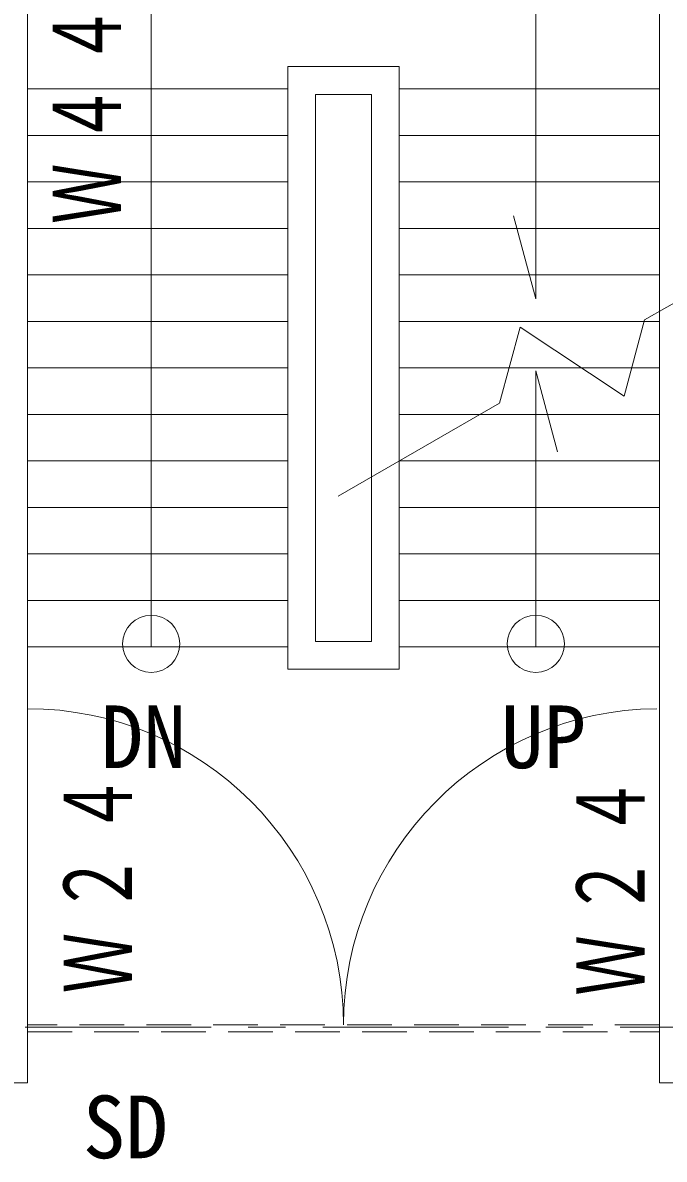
# Model space of a CAD drawing. Units: millimetres at full size, sheet at 1:200; details may follow other scales. Extents: x -55340 to 55340, y -38040 to 38040.
# Drawn here: x 11596 to 15046, y -11157 to -5046 of the extents above; entities that cross this region are included whole.
import ezdxf
from ezdxf.enums import TextEntityAlignment as Align

# ---------------------------------------------------------------- set-up
doc = ezdxf.new("R2010")
doc.units = ezdxf.units.MM
doc.header["$LTSCALE"] = 200
doc.linetypes.add('CHAIN1', pattern=[8, 5, -1, 1, -1])
doc.linetypes.add('DASHED1', pattern=[1.8, 1.2, -0.6])
for name, color, linetype, lineweight in [('0-0_補助線', 4, 'Continuous', 9), ('0-1_通り芯', 3, 'Continuous', 18), ('0-2_躯体', 4, 'Continuous', 9), ('0-A_寸法', 6, 'Continuous', 9), ('0-B_文字', 4, 'Continuous', 9)]:
    doc.layers.add(name, color=color, linetype=linetype, lineweight=lineweight)
doc.layers.add('2-3_外壁', color=2, linetype='Continuous')
doc.styles.add('ＭＳ ゴシック', font='')
doc.styles.get('ＭＳ ゴシック').set_extended_font_data('MS Gothic')

msp = doc.modelspace()

# ---------------------------------------------------------------- linework, layer by layer
at = {"layer": '0-0_補助線', "color": 3, "lineweight": 18}
for p, q in [((11621.5, -3145.6), (11621.5, -10745.6)), ((15021.5, -3145.6), (15021.5, -10745.6)), ((11621.5, -10745.6), (11021.5, -10745.6))]:
    msp.add_line(p, q, dxfattribs=at)
at = {"layer": '0-0_補助線'}
for p, q in [((14355.5, -6531), (14355.5, -4830.3)), ((13621.5, -5280.6), (13021.5, -5280.6)), ((11621.5, -5401.4), (13021.5, -5401.4)), ((13471.5, -5430.6), (13171.5, -5430.6)), ((13171.5, -8372.2), (13171.5, -5430.6)), ((13471.5, -5430.6), (13471.5, -8372.2)), ((13621.5, -5401.4), (15021.5, -5401.4)), ((11621.5, -5651.4), (13021.5, -5651.4)), ((13621.5, -5651.4), (15021.5, -5651.4)), ((11621.5, -5901.4), (13021.5, -5901.4)), ((13621.5, -5901.4), (15021.5, -5901.4)), ((11621.5, -6151.4), (13021.5, -6151.4)), ((13621.5, -6151.4), (15021.5, -6151.4)), ((11621.5, -6401.4), (13021.5, -6401.4)), ((13621.5, -6401.4), (15021.5, -6401.4)), ((11621.5, -6651.4), (13021.5, -6651.4)), ((13621.5, -6651.4), (15021.5, -6651.4)), ((11621.5, -6901.4), (13021.5, -6901.4)), ((13621.5, -6901.4), (15021.5, -6901.4)), ((14355.5, -8401.4), (14355.5, -6916.9)), ((11621.5, -7151.4), (13021.5, -7151.4)), ((13621.5, -7151.4), (15021.5, -7151.4)), ((11621.5, -7401.4), (13021.5, -7401.4)), ((13621.5, -7401.4), (15021.5, -7401.4)), ((11621.5, -7651.4), (13021.5, -7651.4)), ((13621.5, -7651.4), (15021.5, -7651.4)), ((11621.5, -7901.4), (13021.5, -7901.4)), ((13621.5, -7901.4), (15021.5, -7901.4)), ((11621.5, -8151.4), (13021.5, -8151.4)), ((13621.5, -8151.4), (15021.5, -8151.4)), ((11621.5, -8401.4), (13021.5, -8401.4)), ((13471.5, -8372.2), (13171.5, -8372.2)), ((13621.5, -8401.4), (15021.5, -8401.4))]:
    msp.add_line(p, q, dxfattribs=at)
at = {"layer": '0-0_補助線', "color": 3, "linetype": 'DASHED1', "lineweight": 18}
for p, q in [((11621.5, -10433.9), (11621.5, -10471.6)), ((15021.5, -10433.9), (11621.5, -10433.9)), ((15021.5, -10471.6), (15021.5, -10433.9)), ((11621.5, -10471.6), (15021.5, -10471.6))]:
    msp.add_line(p, q, dxfattribs=at)
at = {"layer": '0-0_補助線'}
for points in [[(12287.5, -4830.3), (12287.5, -8401.4), (12287.5, -4830.3)], [(13621.5, -5280.6), (13621.5, -8522.2), (13021.5, -8522.2), (13021.5, -5280.6)]]:
    msp.add_lwpolyline(points, dxfattribs=at)
at = {"layer": '0-0_補助線', "color": 3, "lineweight": 18}
msp.add_lwpolyline([(16711.5, -10520.6), (15621.5, -10520.6), (15621.5, -10745.6), (15021.5, -10745.6)], dxfattribs=at)
at = {"layer": '0-0_補助線'}
for centre in [(12287.5, -8385.1), (14355.5, -8385.1)]:
    msp.add_circle(centre, 153.6, dxfattribs=at)
at = {"layer": '0-0_補助線', "color": 3, "lineweight": 18}
for centre, start, end in [((11621.5, -10433.9), 0, 90), ((15021.5, -10433.9), 90.53461, 180)]:
    msp.add_arc(centre, 1700, start, end, dxfattribs=at)
at = {"layer": '0-1_通り芯', "color": 4, "linetype": 'CHAIN1', "lineweight": 9}
msp.add_line((41409.7, -10445.6), (-45158.8, -10445.6), dxfattribs=at)
at = {"layer": '0-2_躯体'}
for p, q in [((14940.5, -6643.4), (15491.9, -6326.3)), ((13292.5, -7591), (14160.3, -7092))]:
    msp.add_line(p, q, dxfattribs=at)
msp.add_lwpolyline([(14160.3, -7092), (14270.8, -6682.4), (14830, -7053), (14940.5, -6643.4)], dxfattribs=at)
at = {"layer": '0-A_寸法', "color": 4}
for p, q in [((14235.5, -6083.1), (14355.5, -6531)), ((14355.5, -6916.9), (14472.5, -7353.6))]:
    msp.add_line(p, q, dxfattribs=at)

# ---------------------------------------------------------------- texts
at = {"layer": '0-B_文字', "color": 2, "style": 'ＭＳ ゴシック'}
for s, p in [('DN', (12015.6, -9154.8)), ('UP', (14167.4, -9154.8)), ('SD', (11919.1, -11252.2))]:
    msp.add_text(s, height=337.2, dxfattribs=at).set_placement(p, align=Align.BOTTOM_LEFT)
at = {"layer": '2-3_外壁', "char_height": 366.6, "attachment_point": 7, "rotation": 90, "style": 'ＭＳ ゴシック'}
for s, insert in [('\\T1.31;\\W0.65;Ｗ４４', (12125.1, -6127.6)), ('\\T1.31;\\W0.65;Ｗ２４', (12183.4, -10263.9)), ('\\T1.31;\\W0.65;Ｗ２４', (14940.7, -10277))]:
    msp.add_mtext(s, dxfattribs=dict(at, insert=insert))

doc.saveas('drawing.dxf')
